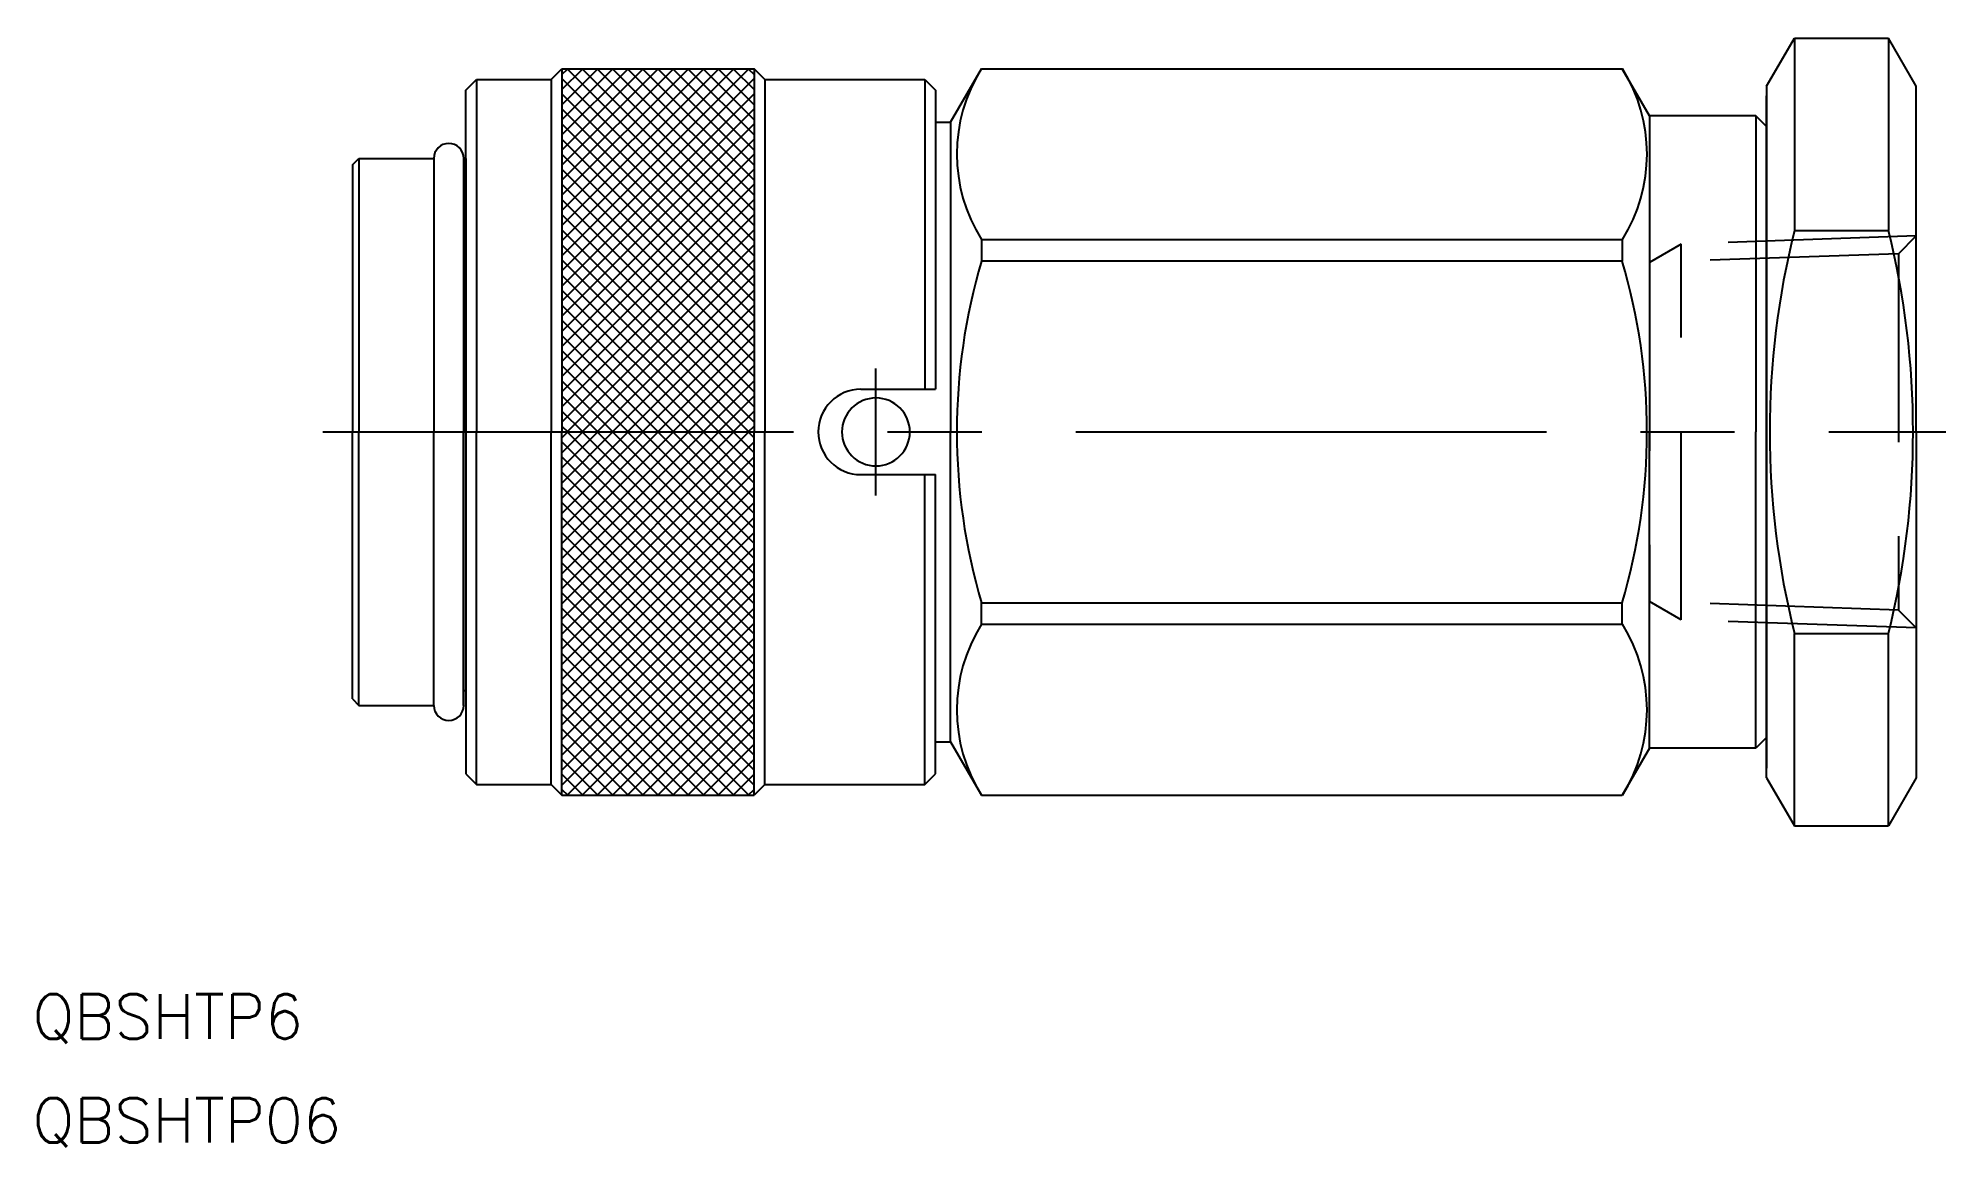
# Model space of a CAD drawing. Extents: x -21 to 108, y -48 to 27.
import ezdxf

# ---------------------------------------------------------------- set-up
doc = ezdxf.new("R2010")
doc.units = 0
doc.linetypes.add('CENTER', pattern=[50.8, 31.75, -6.35, 6.35, -6.35])
doc.linetypes.add('DASHED', pattern=[19.05, 12.7, -6.35])
doc.layers.get('0').update_dxf_attribs({"linetype": 'CONTINUOUS'})
doc.layers.add('CENTER', color=1, linetype='CENTER')
doc.styles.get("Standard").update_dxf_attribs({"font": 'txt.shx', "height": 3, "bigfont": 'bigfont.shx'})

msp = doc.modelspace()

# ---------------------------------------------------------------- linework, layer by layer
at = {"color": 7, "linetype": 'CONTINUOUS'}
for p, q in [((95.41, 23.32), (97.28, 26.56)), ((97.28, 26.56), (97.28, 13.59)), ((97.28, 26.56), (103.63, 26.56)), ((105.5, 23.32), (103.63, 26.56)), ((103.63, 26.56), (103.63, 13.59)), ((13.4, 23.78), (14.12, 24.5)), ((14.12, 21.05), (17.57, 24.5)), ((14.12, 22.07), (16.55, 24.5)), ((14.12, 19.01), (19.61, 24.5)), ((14.12, 17.99), (20.63, 24.5)), ((14.12, 16.97), (21.65, 24.5)), ((14.12, 15.96), (22.67, 24.5)), ((14.12, 14.94), (23.69, 24.5)), ((14.12, 13.92), (24.71, 24.5)), ((14.12, 20.03), (18.59, 24.5)), ((14.12, 12.9), (25.73, 24.5)), ((14.12, 11.88), (26.74, 24.5)), ((14.12, 24.5), (14.12, 0)), ((14.12, 24.5), (27.09, 24.5)), ((14.12, 24.11), (14.52, 24.5)), ((14.12, 23.09), (15.54, 24.5)), ((14.47, 24.5), (27.09, 11.88)), ((15.49, 24.5), (27.09, 12.9)), ((16.51, 24.5), (27.09, 13.92)), ((17.53, 24.5), (27.09, 14.94)), ((18.55, 24.5), (27.09, 15.96)), ((19.57, 24.5), (27.09, 16.97)), ((20.59, 24.5), (27.09, 17.99)), ((21.61, 24.5), (27.09, 19.01)), ((22.63, 24.5), (27.09, 20.03)), ((23.65, 24.5), (27.09, 21.05)), ((24.66, 24.5), (27.09, 22.07)), ((25.68, 24.5), (27.09, 23.09)), ((26.7, 24.5), (27.09, 24.11)), ((27.09, 24.5), (27.09, 0)), ((27.82, 23.78), (27.09, 24.5)), ((40.35, 20.9), (42.43, 24.5)), ((42.43, 24.5), (85.67, 24.5)), ((87.5, 21.33), (85.67, 24.5)), ((7.64, 23.06), (8.36, 23.78)), ((8.36, 23.78), (8.36, 0)), ((8.36, 23.78), (13.4, 23.78)), ((13.4, 23.78), (13.4, 0)), ((14.12, 10.86), (27.09, 23.83)), ((14.12, 23.83), (27.09, 10.86)), ((27.82, 23.78), (27.82, 0)), ((27.82, 23.78), (38.62, 23.78)), ((38.62, 23.78), (38.62, 2.88)), ((38.62, 23.78), (39.34, 23.06)), ((95.41, 23.32), (95.41, 0)), ((105.5, 0), (105.5, 23.32)), ((7.64, 0), (7.64, 23.06)), ((14.12, 9.84), (27.09, 22.81)), ((14.12, 22.81), (27.09, 9.84)), ((39.34, 23.06), (39.34, 2.88)), ((95.41, 0), (95.41, 22.67)), ((14.12, 8.82), (27.09, 21.79)), ((14.12, 21.79), (27.09, 8.82)), ((14.12, 7.8), (27.09, 20.77)), ((14.12, 20.77), (27.09, 7.8)), ((39.34, 20.9), (40.35, 20.9)), ((40.35, 20.9), (40.35, 0)), ((94.69, 21.33), (87.5, 21.33)), ((87.5, 21.33), (87.5, 0)), ((94.69, 21.33), (94.69, 0)), ((95.41, 20.61), (94.69, 21.33)), ((14.12, 6.78), (27.09, 19.75)), ((14.12, 19.75), (27.09, 6.78)), ((0, 18.01), (0.43, 18.45)), ((0.43, 18.45), (0.43, 0)), ((0.43, 18.45), (5.48, 18.45)), ((5.48, 18.45), (5.48, 0)), ((7.49, 18.45), (7.49, 0)), ((7.64, 18.45), (7.64, 0)), ((14.12, 5.76), (27.09, 18.74)), ((14.12, 18.74), (27.09, 5.76)), ((0, 18.01), (0, 0)), ((7.49, 17.44), (7.64, 17.44)), ((14.12, 4.75), (27.09, 17.72)), ((14.12, 17.72), (27.09, 4.75)), ((14.12, 3.73), (27.09, 16.7)), ((14.12, 16.7), (27.09, 3.73)), ((14.12, 2.71), (27.09, 15.68)), ((14.12, 15.68), (27.09, 2.71)), ((14.12, 1.69), (27.09, 14.66)), ((14.12, 14.66), (27.09, 1.69)), ((14.12, 0.67), (27.09, 13.64)), ((14.12, 13.64), (27.09, 0.67)), ((42.43, 12.97), (85.67, 12.97)), ((42.43, 12.97), (42.43, 11.53)), ((85.67, 12.97), (85.67, 11.53)), ((97.28, 13.59), (103.63, 13.59)), ((14.12, 12.62), (26.74, 0)), ((14.12, 11.6), (25.73, 0)), ((14.47, 0), (27.09, 12.62)), ((15.49, 0), (27.09, 11.6)), ((14.12, 10.58), (24.71, 0)), ((16.51, 0), (27.09, 10.58)), ((42.43, 11.53), (85.67, 11.53)), ((14.12, 9.56), (23.69, 0)), ((17.53, 0), (27.09, 9.56)), ((14.12, 8.54), (22.67, 0)), ((18.55, 0), (27.09, 8.54)), ((14.12, 7.53), (21.65, 0)), ((14.12, 6.51), (20.63, 0)), ((19.57, 0), (27.09, 7.53)), ((20.59, 0), (27.09, 6.51)), ((14.12, 5.49), (19.61, 0)), ((21.61, 0), (27.09, 5.49)), ((14.12, 4.47), (18.59, 0)), ((22.63, 0), (27.09, 4.47)), ((14.12, 3.45), (17.57, 0)), ((23.65, 0), (27.09, 3.45)), ((34.3, 2.88), (39.34, 2.88)), ((14.12, 2.43), (16.55, 0)), ((14.12, 1.41), (15.54, 0)), ((24.66, 0), (27.09, 2.43)), ((25.68, 0), (27.09, 1.41)), ((0, -18.01), (0, 0)), ((0.43, -18.45), (0.43, 0)), ((5.48, -18.45), (5.48, 0)), ((7.49, -18.45), (7.49, 0)), ((7.64, 0), (7.64, -23.06)), ((7.64, -18.45), (7.64, 0)), ((14.12, 0.39), (14.52, 0)), ((14.47, 0), (27.09, -12.62)), ((15.49, 0), (27.09, -11.6)), ((16.51, 0), (27.09, -10.58)), ((17.53, 0), (27.09, -9.56)), ((26.7, 0), (27.09, 0.39)), ((27.82, -23.78), (27.82, 0)), ((40.35, -20.9), (40.35, 0)), ((8.36, -23.78), (8.36, 0)), ((13.4, -23.78), (13.4, 0)), ((14.12, -9.56), (23.69, 0)), ((14.12, -10.58), (24.71, 0)), ((14.12, -11.6), (25.73, 0)), ((14.12, -12.62), (26.74, 0)), ((14.12, -24.5), (14.12, 0)), ((14.12, -8.54), (22.67, 0)), ((14.12, -3.45), (17.57, 0)), ((14.12, -4.47), (18.59, 0)), ((14.12, -1.41), (15.54, 0)), ((14.12, -2.43), (16.55, 0)), ((14.12, -5.49), (19.61, 0)), ((14.12, -6.51), (20.63, 0)), ((14.12, -7.53), (21.65, 0)), ((14.12, -0.39), (14.52, 0)), ((14.12, -0.67), (27.09, -13.64)), ((14.12, -13.64), (27.09, -0.67)), ((18.55, 0), (27.09, -8.54)), ((19.57, 0), (27.09, -7.53)), ((20.59, 0), (27.09, -6.51)), ((21.61, 0), (27.09, -5.49)), ((22.63, 0), (27.09, -4.47)), ((23.65, 0), (27.09, -3.45)), ((24.66, 0), (27.09, -2.43)), ((25.68, 0), (27.09, -1.41)), ((26.7, 0), (27.09, -0.39)), ((27.09, -24.5), (27.09, 0)), ((87.5, -21.33), (87.5, 0)), ((94.69, -21.33), (94.69, 0)), ((95.41, 0), (95.41, -22.67)), ((95.41, -23.32), (95.41, 0)), ((105.5, 0), (105.5, -23.32)), ((14.12, -1.69), (27.09, -14.66)), ((14.12, -14.66), (27.09, -1.69)), ((14.12, -2.71), (27.09, -15.68)), ((14.12, -15.68), (27.09, -2.71)), ((14.12, -3.73), (27.09, -16.7)), ((14.12, -16.7), (27.09, -3.73)), ((34.3, -2.88), (39.34, -2.88)), ((38.62, -23.78), (38.62, -2.88)), ((39.34, -23.06), (39.34, -2.88)), ((14.12, -4.75), (27.09, -17.72)), ((14.12, -17.72), (27.09, -4.75)), ((14.12, -5.76), (27.09, -18.74)), ((14.12, -18.74), (27.09, -5.76)), ((14.12, -6.78), (27.09, -19.75)), ((14.12, -19.75), (27.09, -6.78)), ((14.12, -7.8), (27.09, -20.77)), ((14.12, -20.77), (27.09, -7.8)), ((14.12, -8.82), (27.09, -21.79)), ((14.12, -21.79), (27.09, -8.82)), ((14.12, -9.84), (27.09, -22.81)), ((14.12, -22.81), (27.09, -9.84)), ((14.12, -10.86), (27.09, -23.83)), ((14.12, -23.83), (27.09, -10.86)), ((42.43, -11.53), (85.67, -11.53)), ((42.43, -12.97), (42.43, -11.53)), ((85.67, -12.97), (85.67, -11.53)), ((14.12, -11.88), (26.74, -24.5)), ((14.47, -24.5), (27.09, -11.88)), ((14.12, -12.9), (25.73, -24.5)), ((14.12, -13.92), (24.71, -24.5)), ((15.49, -24.5), (27.09, -12.9)), ((16.51, -24.5), (27.09, -13.92)), ((42.43, -12.97), (85.67, -12.97)), ((97.28, -13.59), (103.63, -13.59)), ((97.28, -26.56), (97.28, -13.59)), ((103.63, -26.56), (103.63, -13.59)), ((14.12, -14.94), (23.69, -24.5)), ((17.53, -24.5), (27.09, -14.94)), ((14.12, -15.96), (22.67, -24.5)), ((18.55, -24.5), (27.09, -15.96)), ((0, -18.01), (0.43, -18.45)), ((7.49, -17.44), (7.64, -17.44)), ((14.12, -16.97), (21.65, -24.5)), ((14.12, -17.99), (20.63, -24.5)), ((19.57, -24.5), (27.09, -16.97)), ((20.59, -24.5), (27.09, -17.99)), ((0.43, -18.45), (5.48, -18.45)), ((14.12, -19.01), (19.61, -24.5)), ((21.61, -24.5), (27.09, -19.01)), ((14.12, -20.03), (18.59, -24.5)), ((22.63, -24.5), (27.09, -20.03)), ((14.12, -21.05), (17.57, -24.5)), ((23.65, -24.5), (27.09, -21.05)), ((39.34, -20.9), (40.35, -20.9)), ((40.35, -20.9), (42.43, -24.5)), ((87.5, -21.33), (85.67, -24.5)), ((94.69, -21.33), (87.5, -21.33)), ((95.41, -20.61), (94.69, -21.33)), ((7.64, -23.06), (8.36, -23.78)), ((14.12, -22.07), (16.55, -24.5)), ((14.12, -23.09), (15.54, -24.5)), ((24.66, -24.5), (27.09, -22.07)), ((25.68, -24.5), (27.09, -23.09)), ((38.62, -23.78), (39.34, -23.06)), ((8.36, -23.78), (13.4, -23.78)), ((13.4, -23.78), (14.12, -24.5)), ((14.12, -24.11), (14.52, -24.5)), ((26.7, -24.5), (27.09, -24.11)), ((27.82, -23.78), (27.09, -24.5)), ((27.82, -23.78), (38.62, -23.78)), ((95.41, -23.32), (97.28, -26.56)), ((105.5, -23.32), (103.63, -26.56)), ((14.12, -24.5), (27.09, -24.5)), ((42.43, -24.5), (85.67, -24.5)), ((97.28, -26.56), (103.63, -26.56))]:
    msp.add_line(p, q, dxfattribs=at)
at = {"color": 3, "linetype": 'DASHED'}
for p, q in [((105.5, 13.22), (89.64, 12.67)), ((104.3, 12.02), (105.5, 13.22)), ((89.64, 12.67), (87.5, 11.43)), ((104.3, 12.02), (87.5, 11.43)), ((89.64, -12.67), (89.64, 12.67)), ((104.3, 12.02), (104.3, -12.02)), ((87.5, 11.43), (87.5, -11.43)), ((104.3, -12.02), (87.5, -11.43)), ((89.64, -12.67), (87.5, -11.43)), ((105.5, -13.22), (89.64, -12.67)), ((104.3, -12.02), (105.5, -13.22))]:
    msp.add_line(p, q, dxfattribs=at)
at = {"color": 7, "linetype": 'CONTINUOUS'}
for centre, radius, start, end in [((51.59, 18.74), 10.82, 147.7958, 212.2042), ((76.52, 18.74), 10.82, 327.7958, 32.2042), ((6.49, 18.45), 1.01, 0, 180), ((151.84, 0.01), 56.22, 166.025, 180.0099), ((49.07, 0.01), 56.22, 359.9901, 13.975), ((81.54, 0), 40.77, 163.5736, 180), ((46.56, 0), 40.77, 0, 16.4264), ((34.3, 0), 2.88, 90, 180), ((35.31, 0), 2.29, 0, 180), ((34.3, 0), 2.88, 180, 270), ((35.31, 0), 2.29, 180, 0), ((81.54, 0), 40.77, 180, 196.4264), ((151.84, -0.01), 56.22, 179.9901, 193.975), ((46.56, 0), 40.77, 343.5736, 0), ((49.07, -0.01), 56.22, 346.025, 0.0099), ((51.59, -18.74), 10.82, 147.7958, 212.2042), ((76.52, -18.74), 10.82, 327.7958, 32.2042), ((6.49, -18.45), 1.01, 180, 0)]:
    msp.add_arc(centre, radius, start, end, dxfattribs=at)
at = {"layer": 'CENTER', "color": 1, "linetype": 'CENTER'}
for p, q in [((35.31, -4.29), (35.31, 4.29)), ((-2, 0), (107.5, 0))]:
    msp.add_line(p, q, dxfattribs=at)

# ---------------------------------------------------------------- texts
at = {"color": 7, "linetype": 'CONTINUOUS'}
for s, p in [('QBSHTP6', (-21.6, -40.93)), ('QBSHTP06', (-21.6, -47.93))]:
    msp.add_text(s, height=3, dxfattribs=at).set_placement(p)

doc.saveas('drawing.dxf')
